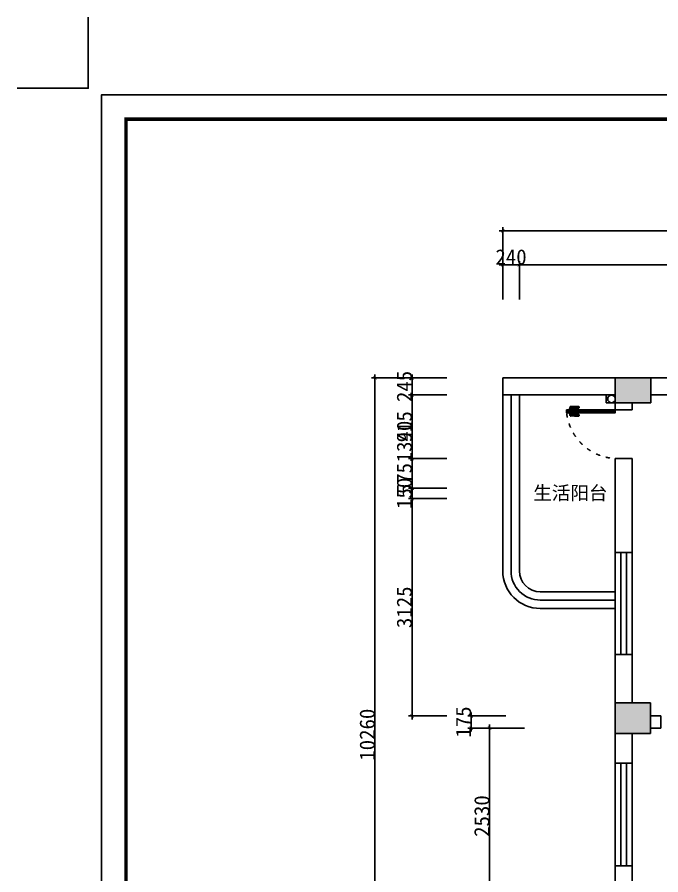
# Model space of a CAD drawing. Header units: millimetres. Extents: x 39175 to 443077, y -41362 to 75939.
# Drawn here: x 305230 to 314491, y -30701 to -18370 of the extents above; entities that cross this region are included whole.
import ezdxf
from ezdxf.enums import TextEntityAlignment as Align

# ---------------------------------------------------------------- set-up
doc = ezdxf.new("R2010")
doc.units = ezdxf.units.MM
doc.linetypes.add('ACAD_ISO03W100', pattern=[30, 12, -18])
doc.linetypes.add('HIDDEN2', pattern=[0.1875, 0.125, -0.0625])
for name, color, linetype in [('0-01图框模板说明', 2, 'Continuous'), ('0-02图框细线', 136, 'Continuous'), ('016-P平面家具', 51, 'Continuous'), ('8', 8, 'Continuous')]:
    doc.layers.add(name, color=color, linetype=linetype)
doc.layers.add('Z not print', color=8, linetype='Continuous', plot=False)
doc.styles.add('ar', font='arial.ttf')
doc.styles.get("Standard").update_dxf_attribs({"font": ''})
doc.styles.get('Standard').set_extended_font_data('NSimSun')
doc.linetypes.add('FENCELINE1', pattern='A,6.35,-2.54,[133,ltypeshp.shx,S=2.54,R=0,X=-2.54,Y=0],-2.54,25.4', length=36.83)
doc.dimstyles.new('ISO-25', dxfattribs={"dimtxt": 220, "dimasz": 50, "dimexe": 50, "dimexo": 0.625, "dimtad": 2, "dimdec": 0, "dimtxsty": 'Standard', "dimblk": 'ARCHTICK', "dimcen": 2.5, "dimdle": 50, "dimclrd": 251, "dimclre": 251, "dimclrt": 51, "dimadec": 0, "dimazin": 0, "dimtfac": 1, "dimtdec": 0, "dimtix": 1, "dimtmove": 2, "dimatfit": 3, "dimfxl": 500, "dimfxlon": 1, "dimarcsym": 0})

# ---------------------------------------------------------------- blocks, each defined once
blk = doc.blocks.new('hgggg')
at = {"layer": '0-01图框模板说明', "color": 2, "const_width": 0.724}
blk.add_lwpolyline([(3637.38, 670.41), (3637.38, 383.41), (3227.38, 383.41), (3227.38, 670.41)], close=True, dxfattribs=at)
at = {"layer": '0-02图框细线'}
blk.add_lwpolyline([(3642.38, 675.41), (3642.38, 378.41), (3222.38, 378.41), (3222.38, 675.41)], close=True, dxfattribs=at)
at = {"layer": 'Z not print', "color": 5}
blk.add_lwpolyline([(3219.62, 691.34), (3219.62, 676.74), (3205.02, 676.74)], dxfattribs=at)
blk = doc.blocks.new('_ArchTick')
at = {"color": 0, "linetype": 'ByBlock', "const_width": 0.15}
blk.add_lwpolyline([(-0.5, -0.5), (0.5, 0.5)], dxfattribs=at)
blk = doc.blocks.new('*D260')
at = {"color": 251, "lineweight": -2, "transparency": 16777216}
for p, q in [((312216, -21929), (312166, -21929)), ((312216, -22429), (312216, -21879)), ((312456, -21929), (312216, -21929)), ((312456, -22429), (312456, -21879)), ((312456, -21929), (312506, -21929))]:
    blk.add_line(p, q, dxfattribs=at)
at = {"layer": 'Defpoints', "color": 0, "transparency": 16777216}
for p in [(312216, -21929), (312216, -23801), (312456, -23801)]:
    blk.add_point(p, dxfattribs=at)
at = {"color": 251, "lineweight": -2, "transparency": 16777216, "xscale": 50, "yscale": 50, "zscale": 50}
blk.add_blockref('_ArchTick', (312216, -21929), dxfattribs=at)
at = {"color": 251, "lineweight": -2, "transparency": 16777216, "xscale": 50, "yscale": 50, "zscale": 50, "rotation": 180}
blk.add_blockref('_ArchTick', (312456, -21929), dxfattribs=at)
at = {"color": 51, "transparency": 16777216, "insert": (312336, -21819), "char_height": 220, "attachment_point": 5}
blk.add_mtext('240', dxfattribs=at)
blk = doc.blocks.new('*D261')
at = {"color": 251, "lineweight": -2, "transparency": 16777216}
for p, q in [((318461, -21929), (312406, -21929)), ((312456, -22429), (312456, -21879)), ((318411, -22429), (318411, -21879))]:
    blk.add_line(p, q, dxfattribs=at)
at = {"layer": 'Defpoints', "color": 0, "transparency": 16777216}
for p in [(312456, -21929), (312456, -23801), (318411, -26146)]:
    blk.add_point(p, dxfattribs=at)
at = {"color": 251, "lineweight": -2, "transparency": 16777216, "xscale": 50, "yscale": 50, "zscale": 50, "rotation": 180}
blk.add_blockref('_ArchTick', (312456, -21929), dxfattribs=at)
at = {"color": 251, "lineweight": -2, "transparency": 16777216, "xscale": 50, "yscale": 50, "zscale": 50}
blk.add_blockref('_ArchTick', (318411, -21929), dxfattribs=at)
at = {"color": 51, "transparency": 16777216, "insert": (315434, -21819), "char_height": 220, "attachment_point": 5}
blk.add_mtext('5955', dxfattribs=at)
blk = doc.blocks.new('*D269')
at = {"color": 251, "lineweight": -2, "transparency": 16777216}
for p, q in [((312528, -28591), (311978, -28591)), ((312028, -31171), (312028, -28541)), ((312528, -31121), (311978, -31121))]:
    blk.add_line(p, q, dxfattribs=at)
at = {"layer": 'Defpoints', "color": 0, "transparency": 16777216}
for p in [(312028, -28591), (315191, -28591), (318261, -31121)]:
    blk.add_point(p, dxfattribs=at)
at = {"color": 251, "lineweight": -2, "transparency": 16777216, "xscale": 50, "yscale": 50, "zscale": 50}
for p, rotation in [((312028, -28591), 90), ((312028, -31121), 270)]:
    blk.add_blockref('_ArchTick', p, dxfattribs=dict(at, rotation=rotation))
at = {"color": 51, "transparency": 16777216, "insert": (311917, -29856), "char_height": 220, "attachment_point": 5, "rotation": 90}
blk.add_mtext('2530', dxfattribs=at)
blk = doc.blocks.new('*D270')
at = {"color": 251, "lineweight": -2, "transparency": 16777216}
for p, q in [((312263, -28416), (311713, -28416)), ((311763, -28416), (311763, -28366)), ((311763, -28416), (311763, -28591)), ((312263, -28591), (311713, -28591)), ((311763, -28591), (311763, -28641))]:
    blk.add_line(p, q, dxfattribs=at)
at = {"layer": 'Defpoints', "color": 0, "transparency": 16777216}
for p in [(315191, -28416), (311763, -28591), (315191, -28591)]:
    blk.add_point(p, dxfattribs=at)
at = {"color": 251, "lineweight": -2, "transparency": 16777216, "xscale": 50, "yscale": 50, "zscale": 50}
for p, rotation in [((311763, -28416), 270), ((311763, -28591), 90)]:
    blk.add_blockref('_ArchTick', p, dxfattribs=dict(at, rotation=rotation))
at = {"color": 51, "transparency": 16777216, "insert": (311652, -28504), "char_height": 220, "attachment_point": 5, "rotation": 90}
blk.add_mtext('175', dxfattribs=at)
blk = doc.blocks.new('*D271')
at = {"color": 251, "lineweight": -2, "transparency": 16777216}
for p, q in [((310913, -28466), (310913, -25241)), ((311413, -25291), (310863, -25291)), ((311413, -28416), (310863, -28416))]:
    blk.add_line(p, q, dxfattribs=at)
at = {"layer": 'Defpoints', "color": 0, "transparency": 16777216}
for p in [(310913, -25291), (311765, -25291), (315191, -28416)]:
    blk.add_point(p, dxfattribs=at)
at = {"color": 251, "lineweight": -2, "transparency": 16777216, "xscale": 50, "yscale": 50, "zscale": 50}
for p, rotation in [((310913, -25291), 90), ((310913, -28416), 270)]:
    blk.add_blockref('_ArchTick', p, dxfattribs=dict(at, rotation=rotation))
at = {"color": 51, "transparency": 16777216, "insert": (310802, -26854), "char_height": 220, "attachment_point": 5, "rotation": 90}
blk.add_mtext('3125', dxfattribs=at)
blk = doc.blocks.new('*D247')
at = {"color": 251, "lineweight": -2, "transparency": 16777216}
for p, q in [((311413, -25141), (310863, -25141)), ((310913, -25141), (310913, -25091)), ((310913, -25141), (310913, -25291)), ((311413, -25291), (310863, -25291)), ((310913, -25291), (310913, -25341))]:
    blk.add_line(p, q, dxfattribs=at)
at = {"layer": 'Defpoints', "color": 0, "transparency": 16777216}
for p in [(311725, -25141), (310913, -25291), (311765, -25291)]:
    blk.add_point(p, dxfattribs=at)
at = {"color": 251, "lineweight": -2, "transparency": 16777216, "xscale": 50, "yscale": 50, "zscale": 50}
for p, rotation in [((310913, -25141), 270), ((310913, -25291), 90)]:
    blk.add_blockref('_ArchTick', p, dxfattribs=dict(at, rotation=rotation))
at = {"color": 51, "transparency": 16777216, "insert": (310802, -25216), "char_height": 220, "attachment_point": 5, "rotation": 90}
blk.add_mtext('150', dxfattribs=at)
blk = doc.blocks.new('*D272')
at = {"color": 251, "lineweight": -2, "transparency": 16777216}
for p, q in [((310913, -25191), (310913, -23751)), ((311413, -23801), (310863, -23801)), ((311413, -25141), (310863, -25141))]:
    blk.add_line(p, q, dxfattribs=at)
at = {"layer": 'Defpoints', "color": 0, "transparency": 16777216}
for p in [(310913, -23801), (314346, -23801), (311725, -25141)]:
    blk.add_point(p, dxfattribs=at)
at = {"color": 251, "lineweight": -2, "transparency": 16777216, "xscale": 50, "yscale": 50, "zscale": 50}
for p, rotation in [((310913, -23801), 90), ((310913, -25141), 270)]:
    blk.add_blockref('_ArchTick', p, dxfattribs=dict(at, rotation=rotation))
at = {"color": 51, "transparency": 16777216, "insert": (310802, -24471), "char_height": 220, "attachment_point": 5, "rotation": 90}
blk.add_mtext('1340', dxfattribs=at)
blk = doc.blocks.new('*D273')
at = {"color": 251, "lineweight": -2, "transparency": 16777216}
for p, q in [((310913, -23556), (310913, -23506)), ((311413, -23556), (310863, -23556)), ((310913, -23801), (310913, -23556)), ((311413, -23801), (310863, -23801)), ((310913, -23801), (310913, -23851))]:
    blk.add_line(p, q, dxfattribs=at)
at = {"layer": 'Defpoints', "color": 0, "transparency": 16777216}
for p in [(310913, -23556), (312216, -23556), (314346, -23801)]:
    blk.add_point(p, dxfattribs=at)
at = {"color": 251, "lineweight": -2, "transparency": 16777216, "xscale": 50, "yscale": 50, "zscale": 50}
for p, rotation in [((310913, -23556), 270), ((310913, -23801), 90)]:
    blk.add_blockref('_ArchTick', p, dxfattribs=dict(at, rotation=rotation))
at = {"color": 51, "transparency": 16777216, "insert": (310802, -23679), "char_height": 220, "attachment_point": 5, "rotation": 90}
blk.add_mtext('245', dxfattribs=at)
blk = doc.blocks.new('*D249')
at = {"color": 251, "lineweight": -2, "transparency": 16777216}
for p, q in [((312166, -21440), (331176, -21440)), ((312216, -21940), (312216, -21390)), ((331126, -21940), (331126, -21390))]:
    blk.add_line(p, q, dxfattribs=at)
at = {"layer": 'Defpoints', "color": 0, "transparency": 16777216}
for p in [(331126, -21440), (312216, -23556), (331126, -23556)]:
    blk.add_point(p, dxfattribs=at)
at = {"color": 251, "lineweight": -2, "transparency": 16777216, "xscale": 50, "yscale": 50, "zscale": 50, "rotation": 180}
blk.add_blockref('_ArchTick', (312216, -21440), dxfattribs=at)
at = {"color": 251, "lineweight": -2, "transparency": 16777216, "xscale": 50, "yscale": 50, "zscale": 50}
blk.add_blockref('_ArchTick', (331126, -21440), dxfattribs=at)
at = {"color": 51, "transparency": 16777216, "insert": (321671, -21329), "char_height": 220, "attachment_point": 5}
blk.add_mtext('18910', dxfattribs=at)
blk = doc.blocks.new('*D275')
at = {"color": 251, "lineweight": -2, "transparency": 16777216}
for p, q in [((310378, -33866), (310378, -23506)), ((310878, -23556), (310328, -23556)), ((310878, -33816), (310328, -33816))]:
    blk.add_line(p, q, dxfattribs=at)
at = {"layer": 'Defpoints', "color": 0, "transparency": 16777216}
for p in [(310378, -23556), (312226, -23556), (312226, -33816)]:
    blk.add_point(p, dxfattribs=at)
at = {"color": 251, "lineweight": -2, "transparency": 16777216, "xscale": 50, "yscale": 50, "zscale": 50}
for p, rotation in [((310378, -23556), 90), ((310378, -33816), 270)]:
    blk.add_blockref('_ArchTick', p, dxfattribs=dict(at, rotation=rotation))
at = {"color": 51, "transparency": 16777216, "insert": (310268, -28686), "char_height": 220, "attachment_point": 5, "rotation": 90}
blk.add_mtext('10260', dxfattribs=at)
blk = doc.blocks.new('*D234')
at = {"color": 251, "lineweight": -2, "transparency": 16777216}
for p, q in [((310913, -28466), (310913, -25241)), ((311413, -25291), (310863, -25291)), ((311413, -28416), (310863, -28416))]:
    blk.add_line(p, q, dxfattribs=at)
at = {"layer": 'Defpoints', "color": 0, "transparency": 16777216}
for p in [(310913, -25291), (314076, -25291), (314341, -28416)]:
    blk.add_point(p, dxfattribs=at)
at = {"color": 251, "lineweight": -2, "transparency": 16777216, "xscale": 50, "yscale": 50, "zscale": 50}
for p, rotation in [((310913, -25291), 90), ((310913, -28416), 270)]:
    blk.add_blockref('_ArchTick', p, dxfattribs=dict(at, rotation=rotation))
at = {"color": 51, "transparency": 16777216, "insert": (310802, -26854), "char_height": 220, "attachment_point": 5, "rotation": 90}
blk.add_mtext('3125', dxfattribs=at)
blk = doc.blocks.new('*D235')
at = {"color": 251, "lineweight": -2, "transparency": 16777216}
for p, q in [((311413, -24716), (310863, -24716)), ((310913, -24666), (310913, -25341)), ((311413, -25291), (310863, -25291))]:
    blk.add_line(p, q, dxfattribs=at)
at = {"layer": 'Defpoints', "color": 0, "transparency": 16777216}
for p in [(313836, -24716), (310913, -25291), (314076, -25291)]:
    blk.add_point(p, dxfattribs=at)
at = {"color": 251, "lineweight": -2, "transparency": 16777216, "xscale": 50, "yscale": 50, "zscale": 50}
for p, rotation in [((310913, -24716), 90), ((310913, -25291), 270)]:
    blk.add_blockref('_ArchTick', p, dxfattribs=dict(at, rotation=rotation))
at = {"color": 51, "transparency": 16777216, "insert": (310802, -25004), "char_height": 220, "attachment_point": 5, "rotation": 90}
blk.add_mtext('575', dxfattribs=at)
blk = doc.blocks.new('*D236')
at = {"color": 251, "lineweight": -2, "transparency": 16777216}
for p, q in [((310913, -24766), (310913, -23751)), ((311413, -23801), (310863, -23801)), ((311413, -24716), (310863, -24716))]:
    blk.add_line(p, q, dxfattribs=at)
at = {"layer": 'Defpoints', "color": 0, "transparency": 16777216}
for p in [(310913, -23801), (314346, -23801), (313836, -24716)]:
    blk.add_point(p, dxfattribs=at)
at = {"color": 251, "lineweight": -2, "transparency": 16777216, "xscale": 50, "yscale": 50, "zscale": 50}
for p, rotation in [((310913, -23801), 90), ((310913, -24716), 270)]:
    blk.add_blockref('_ArchTick', p, dxfattribs=dict(at, rotation=rotation))
at = {"color": 51, "transparency": 16777216, "insert": (310802, -24259), "char_height": 220, "attachment_point": 5, "rotation": 90}
blk.add_mtext('915', dxfattribs=at)
blk = doc.blocks.new('*D277')
at = {"color": 251, "lineweight": -2, "transparency": 16777216}
for p, q in [((310913, -28466), (310913, -25241)), ((311413, -25291), (310863, -25291)), ((311413, -28416), (310863, -28416))]:
    blk.add_line(p, q, dxfattribs=at)
at = {"layer": 'Defpoints', "color": 0, "transparency": 16777216}
for p in [(310913, -25291), (314076, -25291), (314341, -28416)]:
    blk.add_point(p, dxfattribs=at)
at = {"color": 251, "lineweight": -2, "transparency": 16777216, "xscale": 50, "yscale": 50, "zscale": 50}
for p, rotation in [((310913, -25291), 90), ((310913, -28416), 270)]:
    blk.add_blockref('_ArchTick', p, dxfattribs=dict(at, rotation=rotation))
at = {"color": 51, "transparency": 16777216, "insert": (310802, -26854), "char_height": 220, "attachment_point": 5, "rotation": 90}
blk.add_mtext('3125', dxfattribs=at)
blk = doc.blocks.new('*D278')
at = {"color": 251, "lineweight": -2, "transparency": 16777216}
for p, q in [((311413, -24716), (310863, -24716)), ((310913, -24666), (310913, -25341)), ((311413, -25291), (310863, -25291))]:
    blk.add_line(p, q, dxfattribs=at)
at = {"layer": 'Defpoints', "color": 0, "transparency": 16777216}
for p in [(313836, -24716), (310913, -25291), (314076, -25291)]:
    blk.add_point(p, dxfattribs=at)
at = {"color": 251, "lineweight": -2, "transparency": 16777216, "xscale": 50, "yscale": 50, "zscale": 50}
for p, rotation in [((310913, -24716), 90), ((310913, -25291), 270)]:
    blk.add_blockref('_ArchTick', p, dxfattribs=dict(at, rotation=rotation))
at = {"color": 51, "transparency": 16777216, "insert": (310802, -25004), "char_height": 220, "attachment_point": 5, "rotation": 90}
blk.add_mtext('575', dxfattribs=at)
blk = doc.blocks.new('2111')
at = {"color": 8, "linetype": 'HIDDEN2', "ltscale": 25}
blk.add_lwpolyline([(679758, -358585), (679698, -358585), (679698, -358579, -0.414214), (679700, -358577), (679756, -358577, -0.414214), (679758, -358579)], format="xyb", close=True, dxfattribs=at)
blk.add_lwpolyline([(679716, -358577), (679716, -358549, -0.414214), (679728, -358537), (679843, -358537, -0.414214), (679848, -358542), (679848, -358555, -0.414214), (679843, -358560), (679738, -358560, 0.414214), (679736, -358562), (679736, -358577)], format="xyb", dxfattribs=at)
at = {"layer": '8', "color": 250, "linetype": 'HIDDEN2', "ltscale": 1.5}
for p, q in [((679840, -358560), (679840, -358537)), ((679845, -358559), (679845, -358538)), ((679846, -358559), (679846, -358538)), ((679846, -358558), (679846, -358539))]:
    blk.add_line(p, q, dxfattribs=at)
blk.add_lwpolyline([(679756, -358585), (679699, -358585), (679699, -358579, -0.414214), (679700, -358579), (679756, -358579, -0.414214), (679756, -358579)], format="xyb", close=True, dxfattribs=at)
blk.add_lwpolyline([(679718, -358577), (679718, -358549, -0.414214), (679728, -358539), (679846, -358539), (679846, -358558), (679738, -358558, 0.414214), (679734, -358562), (679734, -358577)], format="xyb", dxfattribs=at)
for centre, radius, start, end in [((679734, -358545), 18.8, 194.024, 275.2908), ((679741, -358548), 13.1, 122.6197, 245.8556), ((679813, -358548), 59.5, 169.8168, 191.4777)]:
    blk.add_arc(centre, radius, start, end, dxfattribs=at)
blk = doc.blocks.new('hgfhjgdjhgjkgk')
at = {"layer": '016-P平面家具', "ltscale": 10}
h = blk.add_hatch(dxfattribs=at)
h.set_pattern_fill('ANSI34', color=250, scale=1.777778, style=0)
h.set_pattern_definition([(225, (42806.6198, 46109.81), (0.94281, -0.94281), []), (225, (42806.3055, 46109.81), (0.94281, -0.94281), []), (225, (42805.9913, 46109.81), (0.94281, -0.94281), []), (225, (42805.677, 46109.81), (0.94281, -0.94281), [])])
h.paths.add_polyline_path([(42798, 46094), (42799, 46094), (42799, 46109), (42806, 46109), (42806, 46094), (42807, 46094), (42807, 46110), (42798, 46110)])
h = blk.add_hatch(dxfattribs=at)
h.set_pattern_fill('ANSI34', color=250, scale=1.777778, style=0)
h.set_pattern_definition([(135, (42815.5087, 46064.4767), (0.94281, 0.94281), []), (135, (42815.1944, 46064.4767), (0.94281, 0.94281), []), (135, (42814.8802, 46064.4767), (0.94281, 0.94281), []), (135, (42814.5659, 46064.4767), (0.94281, 0.94281), [])])
h.paths.add_polyline_path([(42807, 46080), (42808, 46080), (42808, 46065), (42815, 46065), (42815, 46080), (42816, 46080), (42816, 46064), (42807, 46064)])
h = blk.add_hatch(dxfattribs=at)
h.set_pattern_fill('DOLMIT', color=250, scale=0.3, style=0)
h.set_pattern_definition([(0, (42974.1673, 46082.1434), (0, 1.905), []), (45, (42974.1673, 46082.1434), (-3.81, 3.81), [2.69408, -5.38815])])
h.paths.add_polyline_path([(43200, 46082), (43200, 46092), (42974, 46092), (42974, 46082)])
h = blk.add_hatch(dxfattribs=at)
h.set_pattern_fill('ANSI34', color=250, scale=1.777778, style=0)
h.set_pattern_definition([(45, (43358.826, 46064.4767), (-0.94281, 0.94281), []), (45, (43359.1402, 46064.4767), (-0.94281, 0.94281), []), (45, (43359.4545, 46064.4767), (-0.94281, 0.94281), []), (45, (43359.7688, 46064.4767), (-0.94281, 0.94281), [])])
h.paths.add_polyline_path([(43368, 46080), (43367, 46080), (43367, 46065), (43360, 46065), (43360, 46080), (43359, 46080), (43359, 46064), (43368, 46064)])
h = blk.add_hatch(dxfattribs=at)
h.set_pattern_fill('ANSI34', color=250, scale=1.777778, style=0)
h.set_pattern_definition([(315, (43367.7149, 46109.81), (-0.94281, -0.94281), []), (315, (43368.0291, 46109.81), (-0.94281, -0.94281), []), (315, (43368.3434, 46109.81), (-0.94281, -0.94281), []), (315, (43368.6577, 46109.81), (-0.94281, -0.94281), [])])
h.paths.add_polyline_path([(43377, 46094), (43376, 46094), (43376, 46109), (43369, 46109), (43369, 46094), (43368, 46094), (43368, 46110), (43377, 46110)])
at = {"layer": '016-P平面家具', "color": 250, "linetype": 'ByBlock'}
for p, q in [((42740, 46104), (43434, 46104)), ((42740, 46070), (42740, 46104)), ((43434, 46070), (42740, 46070)), ((42748, 46070), (42748, 46104)), ((43426, 46092), (42748, 46092)), ((43426, 46082), (42748, 46082)), ((42974, 46082), (42974, 46092)), ((43200, 46082), (43200, 46092)), ((43426, 46104), (43426, 46070)), ((43434, 46104), (43434, 46070))]:
    blk.add_line(p, q, dxfattribs=at)
at = {"layer": '016-P平面家具', "color": 51, "linetype": 'ByBlock'}
blk.add_lwpolyline([(42737, 46107), (43437, 46107), (43437, 46067), (42737, 46067)], close=True, dxfattribs=at)
at = {"layer": '016-P平面家具', "color": 8, "ltscale": 10}
for points in [[(42807, 46092), (42807, 46110), (42798, 46110), (42798, 46092)], [(42806, 46092), (42806, 46109), (42799, 46109), (42799, 46092)], [(42816, 46082), (42816, 46064), (42807, 46064), (42807, 46082)], [(42815, 46082), (42815, 46065), (42808, 46065), (42808, 46082)], [(43359, 46082), (43359, 46064), (43368, 46064), (43368, 46082)], [(43360, 46082), (43360, 46065), (43367, 46065), (43367, 46082)], [(43368, 46092), (43368, 46110), (43377, 46110), (43377, 46092)], [(43369, 46092), (43369, 46109), (43376, 46109), (43376, 46092)]]:
    blk.add_lwpolyline(points, dxfattribs=at)

msp = doc.modelspace()

# ---------------------------------------------------------------- hatches: boundary and pattern name
h = msp.add_hatch(color=8)
h.dxf.hatch_style = 1
h.paths.add_polyline_path([(318586.2, -23556.3), (318076.2, -23556.3), (318076.2, -23916.3), (318406.2, -23916.3), (318586.2, -23916.3)])
h.paths.add_polyline_path([(323591.2, -23556.3), (323086.2, -23556.3), (323086.2, -23916.3), (323591.2, -23916.3)])
h.paths.add_polyline_path([(318826.2, -27141.3), (318406.2, -27141.3), (318356.2, -27141.3), (318356.2, -27571.3), (318826.2, -27571.3)])
h.paths.add_polyline_path([(323596.3, -27091.3), (323091.2, -27091.3), (323091.2, -27571.3), (323596.3, -27571.3)])
h.paths.add_polyline_path([(329601.2, -27111.3), (329101.2, -27111.3), (329101.2, -27571.3), (329601.2, -27571.3)])
h.paths.add_polyline_path([(329601.2, -23556.3), (329101.2, -23556.3), (329101.2, -23916.3), (329601.2, -23916.3)])
h.paths.add_polyline_path([(314346.3, -23556.3), (313836.3, -23556.3), (313836.3, -23916.3), (314346.3, -23916.3)])
h.paths.add_polyline_path([(314336.2, -28226.3), (313831.2, -28226.3), (313831.2, -28671.3), (314336.2, -28671.3)])

# ---------------------------------------------------------------- linework, layer by layer
for p, q in [((312216.3, -23556.3), (331126.3, -23556.3)), ((312216.3, -23801.3), (312216.3, -23556.3)), ((313836.3, -23556.3), (313836.3, -23916.3)), ((314346.3, -23556.3), (314346.3, -23916.3)), ((312456.3, -23801.3), (312216.3, -23801.3)), ((313836.3, -23801.3), (312456.3, -23801.3)), ((314346.3, -23916.3), (313836.3, -23916.3)), ((313836.3, -24016.3), (313836.3, -23916.3)), ((314076.3, -24016.3), (314076.3, -23916.3)), ((318081.3, -23801.3), (314346.3, -23801.3)), ((313836.3, -24016.3), (314076.3, -24016.3)), ((313836.3, -26066.3), (313836.3, -24716.3)), ((313836.3, -24716.3), (314076.3, -24716.3)), ((313836.3, -26066.3), (313836.3, -24716.3)), ((313836.3, -24716.3), (314076.3, -24716.3)), ((314076.3, -26066.3), (314076.3, -24716.3)), ((314076.3, -26066.3), (314076.3, -25291.3)), ((314076.3, -26066.3), (313836.3, -26066.3)), ((314076.3, -26066.3), (313836.3, -26066.3)), ((313836.3, -29096.3), (313836.3, -27531.3)), ((314076.3, -27531.3), (313836.3, -27531.3)), ((314076.3, -28226.3), (314076.3, -27531.3)), ((314341.3, -28226.3), (313836.3, -28226.3)), ((314341.3, -28226.3), (314341.3, -28671.3)), ((314341.3, -28416.3), (314341.3, -28226.3)), ((314491.3, -28416.3), (314341.3, -28416.3)), ((314491.3, -28416.3), (314491.3, -28591.3)), ((314491.3, -28591.3), (314341.3, -28591.3)), ((314341.3, -28671.3), (313836.3, -28671.3)), ((314076.3, -29096.3), (314076.3, -28671.3)), ((314076.3, -29096.3), (313836.3, -29096.3)), ((313836.3, -30956.3), (313836.3, -30571.3)), ((314076.3, -30571.3), (313836.3, -30571.3)), ((314076.3, -31121.3), (314076.3, -30571.3))]:
    msp.add_line(p, q)
at = {"color": 51}
for p, q in [((312216.3, -26331.3), (312216.3, -23801.3)), ((312456.3, -26331.3), (312456.3, -23801.3)), ((313916.3, -27531.3), (313916.3, -26066.3)), ((313996.3, -27531.3), (313996.3, -26066.3)), ((313836.3, -26631.3), (312756.3, -26631.3)), ((313836.3, -26871.3), (312756.3, -26871.3)), ((313916.3, -30571.3), (313916.3, -29096.3)), ((313996.3, -30571.3), (313996.3, -29096.3))]:
    msp.add_line(p, q, dxfattribs=at)
at = {"color": 2}
for p, q in [((313702.6, -23916.3), (313702.6, -23801.3)), ((313836.3, -23916.3), (313702.6, -23916.3))]:
    msp.add_line(p, q, dxfattribs=at)
at = {"color": 251}
for p, q in [((313836.3, -27531.3), (313836.3, -26066.3)), ((314076.3, -27531.3), (314076.3, -26066.3)), ((313836.3, -30571.3), (313836.3, -29096.3)), ((314076.3, -30571.3), (314076.3, -29096.3))]:
    msp.add_line(p, q, dxfattribs=at)
at = {"color": 51, "linetype": 'FENCELINE1', "ltscale": 10}
msp.add_lwpolyline([(312336.3, -23801.3), (312336.3, -26331.3, 0.1989124), (312459.4, -26628.3, 0.1989124), (312756.3, -26751.3), (313836.3, -26751.3)], format="xyb", dxfattribs=at)
at = {"color": 5}
msp.add_circle((313781.3, -23858.8), 55, dxfattribs=at)
at = {"color": 51}
for radius in [540, 300]:
    msp.add_arc((312756.3, -26331.3), radius, 180, 270, dxfattribs=at)
at = {"layer": '016-P平面家具', "color": 250, "linetype": 'ACAD_ISO03W100', "ltscale": 5}
msp.add_arc((313873.8, -23974), 743.3, 187.13421, 267.10798, dxfattribs=at)

# ---------------------------------------------------------------- block references
at = {"layer": '0-02图框细线', "xscale": 70, "yscale": 70, "zscale": 70}
msp.add_blockref('hgggg', (80879, -66763.6), dxfattribs=at)
at = {"layer": '016-P平面家具', "color": 0, "linetype": 'ByBlock'}
msp.add_blockref('hgfhjgdjhgjkgk', (270399.2, -70123.4), dxfattribs=at)
at = {"layer": '016-P平面家具'}
msp.add_blockref('2111', (-366533, 334569.2), dxfattribs=at)
at = {"layer": '016-P平面家具', "xscale": -1, "rotation": 180}
msp.add_blockref('2111', (-366533, -382641.7), dxfattribs=at)

# ---------------------------------------------------------------- texts
at = {"color": 2, "style": 'ar', "flags": 8}
msp.add_attdef('生活阳台', text='原始结构图', height=196, dxfattribs=at).set_placement((313189.6, -25205.9), align=Align.MIDDLE)

# ---------------------------------------------------------------- dimensions: what is measured, and where the dimension line sits
for base, p1, p2, picture, middle in [((331126.3, -21439.6), (312216.3, -23556.3), (331126.3, -23556.3), '*D249', (321671.3, -21329)), ((312216.3, -21929.5), (312456.3, -23801.3), (312216.3, -23801.3), '*D260', (312336.3, -21818.8)), ((312456.3, -21929.5), (318411.3, -26146.3), (312456.3, -23801.3), '*D261', (315433.8, -21818.8))]:
    dim = msp.add_linear_dim(base=base, p1=p1, p2=p2, dimstyle='ISO-25')
    dim.commit()
    dim.dimension.update_dxf_attribs({"geometry": picture, "text_midpoint": middle})
for base, p1, p2, angle, picture, middle in [((310912.9, -23556.3), (314346.3, -23801.3), (312216.3, -23556.3), 270, '*D273', (310802.3, -23678.8)), ((310378.1, -23556.3), (312226.3, -33816.3), (312226.3, -23556.3), 90, '*D275', (310267.5, -28686.3)), ((310912.9, -23801.3), (311724.7, -25141.3), (314346.3, -23801.3), 270, '*D272', (310802.3, -24471.3)), ((310912.9, -23801.3), (313836.3, -24716.3), (314346.3, -23801.3), 270, '*D236', (310802.3, -24258.8)), ((310912.9, -25291.3), (313836.3, -24716.3), (314076.3, -25291.3), 270, '*D235', (310802.3, -25003.8)), ((310912.9, -25291.3), (313836.3, -24716.3), (314076.3, -25291.3), 270, '*D278', (310802.3, -25003.8)), ((310912.9, -25291.3), (311724.7, -25141.3), (311765.2, -25291.3), 270, '*D247', (310802.3, -25216.3)), ((310912.9, -25291.3), (315191.3, -28416.3), (311765.2, -25291.3), 270, '*D271', (310802.3, -26853.8)), ((310912.9, -25291.3), (314341.3, -28416.3), (314076.3, -25291.3), 270, '*D234', (310802.3, -26853.8)), ((310912.9, -25291.3), (314341.3, -28416.3), (314076.3, -25291.3), 270, '*D277', (310802.3, -26853.8)), ((311762.9, -28591.3), (315191.3, -28416.3), (315191.3, -28591.3), 270, '*D270', (311652.3, -28503.8)), ((312027.9, -28591.3), (318261.3, -31121.3), (315191.3, -28591.3), 270, '*D269', (311917.3, -29856.3))]:
    dim = msp.add_linear_dim(base=base, p1=p1, p2=p2, angle=angle, dimstyle='ISO-25')
    dim.commit()
    dim.dimension.update_dxf_attribs({"geometry": picture, "text_midpoint": middle})

doc.saveas('drawing.dxf')
